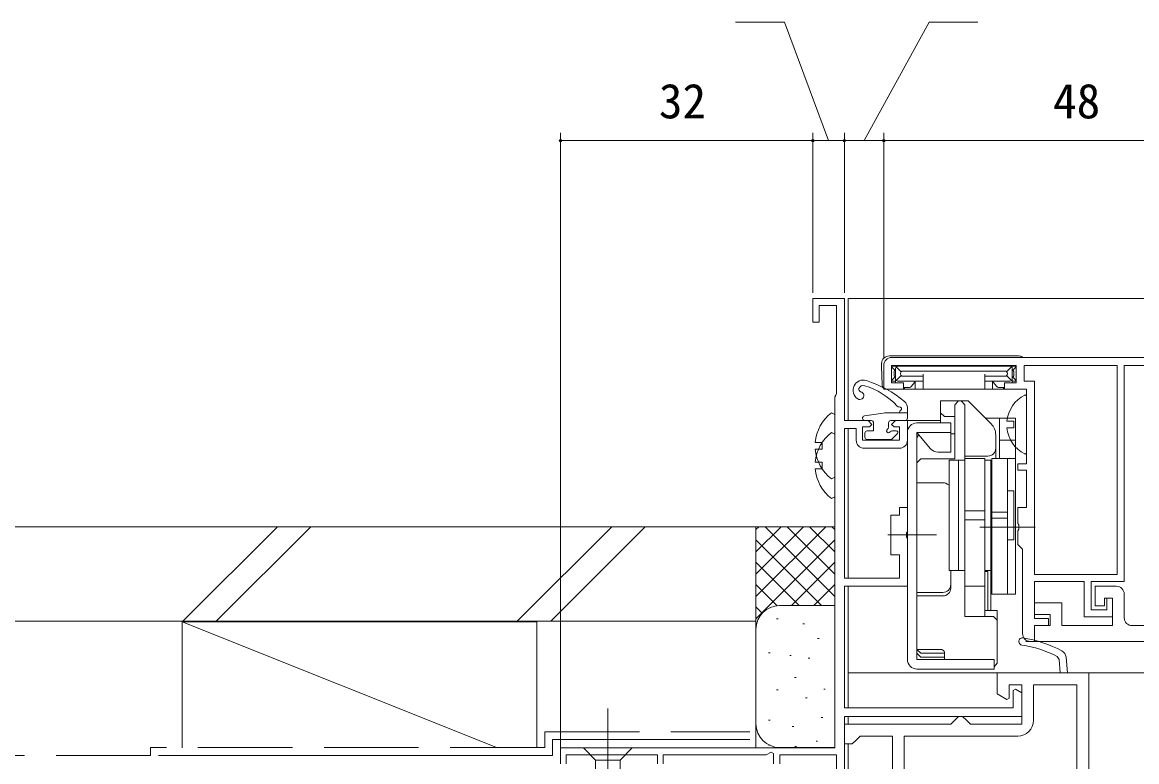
# Model space of a CAD drawing. Units: millimetres, scale not verified. Extents: x -495 to 495, y -800 to 801.
# Drawn here: x -270.3 to -128.9, y -499.8 to -406 of the extents above; entities that cross this region are included whole.
import ezdxf
from ezdxf.enums import TextEntityAlignment as Align

# ---------------------------------------------------------------- set-up
doc = ezdxf.new("R2010")
doc.units = ezdxf.units.MM
doc.header["$LTSCALE"] = 4
doc.linetypes.add('CHAIN2', pattern=[12, 9, -1, 1, -1])
doc.linetypes.add('DASHED3', pattern=[4, 3, -1])
for name, color, linetype, lineweight in [('0-2_YKK_ZWAK', 6, 'Continuous', 9), ('0-3_YKK_11', 2, 'Continuous', 9), ('0-4_YKK_12', 4, 'Continuous', 9), ('0-5_YKK_13', 7, 'Continuous', 9), ('0-7_YSS_K', 3, 'Continuous', 9)]:
    doc.layers.add(name, color=color, linetype=linetype, lineweight=lineweight)
doc.styles.add('ＭＳ ゴシック', font='')
doc.styles.get('ＭＳ ゴシック').set_extended_font_data('MS Gothic')

msp = doc.modelspace()

# ---------------------------------------------------------------- linework, layer by layer
at = {"layer": '0-2_YKK_ZWAK'}
for p, q in [((-201.99, -498.022), (-201.99, -420.047)), ((-201.99, -421.047), (-169.99, -421.047)), ((-169.99, -440.347), (-169.99, -420.047)), ((-169.99, -440.347), (-169.99, -420.047)), ((-165.99, -421.047), (-169.99, -421.047)), ((-165.99, -440.347), (-165.99, -420.047)), ((-165.99, -440.347), (-165.99, -420.047)), ((-160.99, -421.047), (-165.99, -421.047)), ((-160.99, -448.547), (-160.99, -420.047)), ((-160.99, -448.547), (-160.99, -420.047)), ((-112.99, -421.047), (-160.99, -421.047))]:
    msp.add_line(p, q, dxfattribs=at)
for points in [[(-167.99, -421.047), (-173.59, -406.047), (-179.79, -406.047)], [(-163.49, -421.047), (-155.247, -406.047), (-149.047, -406.047)]]:
    msp.add_lwpolyline(points, dxfattribs=at)
for centre, start, end in [((-201.99, -421.047), 0, 180), ((-201.99, -421.047), 180, 0), ((-169.99, -421.047), 0, 180), ((-169.99, -421.047), 0, 180), ((-169.99, -421.047), 180, 0), ((-169.99, -421.047), 180, 0), ((-165.99, -421.047), 0, 180), ((-165.99, -421.047), 0, 180), ((-165.99, -421.047), 180, 0), ((-165.99, -421.047), 180, 0), ((-160.99, -421.047), 0, 180), ((-160.99, -421.047), 0, 180), ((-160.99, -421.047), 180, 0), ((-160.99, -421.047), 180, 0)]:
    msp.add_arc(centre, 0.159, start, end, dxfattribs=at)
at = {"layer": '0-3_YKK_11'}
for p, q in [((-165.49, -441.047), (-1.492, -441.047)), ((-165.49, -441.047), (-165.49, -456.547)), ((-158.29, -456.547), (-153.79, -456.547)), ((-165.49, -457.547), (-165.49, -476.547)), ((-165.49, -477.547), (-165.49, -492.947)), ((142.407, -484.547), (-142.99, -484.547)), ((-165.49, -488.547), (-34.608, -488.547)), ((-165.49, -494.047), (-165.49, -495.047)), ((-165.49, -497.547), (-165.49, -522.147))]:
    msp.add_line(p, q, dxfattribs=at)
at = {"layer": '0-4_YKK_12'}
for p, q in [((-161.279, -449.313), (-161.29, -449.647)), ((-143.901, -448.347), (-160.279, -448.347)), ((-161.29, -449.647), (-161.206, -452.065)), ((-159.578, -450.16), (-159.977, -449.76)), ((-159.19, -449.647), (-159.79, -449.647)), ((-159.673, -450.333), (-159.673, -450.862)), ((-159.49, -449.947), (-159.49, -451.247)), ((-158.777, -450.361), (-159.402, -449.735)), ((-158.777, -450.834), (-159.402, -451.46)), ((-159.19, -449.647), (-144.99, -449.647)), ((-158.871, -450.539), (-158.871, -450.656)), ((-158.599, -450.267), (-145.581, -450.267)), ((-158.599, -450.928), (-155.99, -450.928)), ((-155.99, -450.656), (-155.99, -452.247)), ((-148.19, -450.656), (-148.19, -452.247)), ((-145.581, -450.928), (-148.19, -450.928)), ((-145.404, -450.361), (-144.778, -449.735)), ((-145.404, -450.834), (-144.778, -451.46)), ((-145.31, -450.539), (-145.31, -450.656)), ((-144.99, -449.647), (-144.39, -449.647)), ((-144.69, -449.947), (-144.69, -451.247)), ((-144.602, -450.16), (-144.19, -449.747)), ((-144.507, -450.333), (-144.507, -450.862)), ((-159.578, -451.035), (-159.99, -451.447)), ((-159.79, -451.547), (-159.49, -451.547)), ((-159.49, -451.335), (-159.49, -451.247)), ((-159.49, -451.335), (-159.49, -451.747)), ((-159.19, -451.547), (-155.99, -451.547)), ((-158.507, -452.347), (-157.744, -452.347)), ((-157.512, -452.238), (-157.059, -451.687)), ((-155.99, -452.247), (-155.99, -452.547)), ((-144.99, -451.547), (-148.19, -451.547)), ((-148.19, -452.247), (-148.19, -452.547)), ((-147.122, -451.687), (-146.669, -452.238)), ((-146.437, -452.347), (-145.673, -452.347)), ((-144.69, -451.335), (-144.69, -451.247)), ((-144.69, -451.335), (-144.69, -451.747)), ((-144.39, -451.547), (-144.69, -451.547)), ((-144.602, -451.035), (-144.19, -451.447)), ((-160.706, -452.547), (-158.373, -452.547)), ((-158.341, -452.547), (-157.954, -452.547)), ((-157.954, -452.547), (-157.685, -452.547)), ((-157.685, -452.547), (-156.99, -452.547)), ((-156.022, -452.547), (-155.99, -452.547)), ((-148.19, -452.547), (-155.99, -452.547)), ((-148.159, -452.547), (-148.19, -452.547)), ((-146.495, -452.547), (-147.19, -452.547)), ((-146.227, -452.547), (-146.495, -452.547)), ((-145.839, -452.547), (-146.227, -452.547)), ((-143.474, -452.547), (-145.808, -452.547)), ((-142.89, -460.643), (-142.89, -453.452)), ((-157.99, -456.247), (-157.99, -454.899)), ((-167.632, -455.555), (-167.19, -455.772)), ((-161.05, -455.601), (-163.434, -455.951)), ((-162.59, -456.547), (-163.39, -456.547)), ((-160.324, -455.547), (-157.99, -455.547)), ((-160.09, -456.547), (-158.29, -456.547)), ((-158.99, -455.547), (-158.99, -455.508)), ((-148.09, -456.247), (-144.29, -456.247)), ((-146.29, -456.247), (-146.29, -461.347)), ((-162.29, -457.847), (-163.09, -457.847)), ((-162.29, -456.847), (-162.29, -457.847)), ((-160.39, -456.847), (-160.39, -457.386)), ((-159.39, -457.847), (-159.929, -457.847)), ((-145.369, -457.472), (-144.49, -457.472)), ((-167.632, -458.055), (-167.19, -458.272)), ((-163.39, -458.147), (-163.39, -458.647)), ((-160.132, -458.947), (-163.09, -458.947)), ((-159.249, -458.189), (-159.92, -458.86)), ((-157.99, -458.047), (-157.99, -486.847)), ((-152.49, -458.047), (-156.79, -458.047)), ((-156.558, -458.325), (-156.79, -458.747)), ((-152.49, -458.247), (-151.99, -458.247)), ((-146.79, -458.376), (-146.79, -461.347)), ((-146.29, -459.047), (-144.29, -459.047)), ((-150.69, -461.047), (-147.79, -461.047)), ((-150.69, -481.368), (-150.69, -461.347)), ((-148.19, -461.547), (-147.39, -461.547)), ((-147.39, -461.547), (-147.39, -475.547)), ((-145.29, -461.347), (-145.29, -478.547)), ((-156.79, -464.426), (-153.49, -464.426)), ((-147.39, -465.547), (-147.29, -465.547)), ((-148.19, -467.978), (-150.69, -467.978)), ((-148.19, -469.117), (-150.69, -469.117)), ((-145.29, -468.156), (-147.29, -468.156)), ((-145.29, -468.939), (-147.29, -468.939)), ((-148.79, -470.047), (-141.79, -470.047)), ((-160.49, -471.047), (-154.29, -471.047)), ((-147.39, -471.547), (-147.29, -471.547)), ((-152.49, -477.783), (-152.49, -475.547)), ((-147.39, -475.047), (-147.29, -475.047)), ((-150.69, -477.547), (-148.19, -477.547)), ((-156.79, -478.334), (-153.49, -478.334)), ((-156.79, -478.783), (-153.49, -478.783)), ((-147.09, -481.368), (-150.69, -481.368)), ((-146.59, -481.868), (-147.09, -481.368)), ((-153.659, -485.589), (-156.79, -485.589)), ((-153.29, -485.959), (-153.29, -486.847)), ((-192.89, -498.047), (-199.09, -498.047)), ((-199.09, -498.047), (-197.54, -499.597)), ((-192.89, -498.047), (-194.44, -499.597)), ((-197.54, -499.597), (-197.54, -518.131)), ((-194.44, -499.597), (-197.54, -499.597)), ((-194.44, -518.131), (-194.44, -499.597))]:
    msp.add_line(p, q, dxfattribs=at)
at = {"layer": '0-4_YKK_12', "linetype": 'CHAIN2'}
msp.add_line((-195.99, -493.047), (-195.99, -528.047), dxfattribs=at)
at = {"layer": '0-4_YKK_12'}
for points in [[(-158.376, -452.347), (-158.373, -452.547), (-158.341, -452.547)], [(-156.99, -451.547), (-156.99, -452.547), (-156.022, -452.547)], [(-147.19, -451.547), (-147.19, -452.547), (-148.159, -452.547)], [(-145.804, -452.347), (-145.808, -452.547), (-145.839, -452.547)], [(-151.49, -454.047), (-151.99, -454.547), (-151.99, -461.414), (-156.29, -461.414), (-156.79, -461.914)], [(-153.79, -456.847), (-153.79, -454.047), (-150.29, -454.047), (-147.376, -456.962)], [(-148.19, -481.368), (-148.19, -461.347), (-150.69, -461.347), (-150.69, -454.547), (-151.19, -454.047)], [(-167.19, -455.772), (-167.19, -463.723), (-167.632, -463.94)], [(-153.79, -455.547), (-153.29, -456.047), (-151.99, -456.047)], [(-144.29, -456.247), (-144.29, -478.547), (-147.29, -478.547), (-147.29, -461.347), (-144.29, -461.347)], [(-154.133, -460.547), (-152.49, -460.547), (-152.49, -456.847), (-156.79, -456.847)], [(-145.369, -456.622), (-144.49, -456.622), (-144.49, -457.472)], [(-169.673, -460.172), (-168.79, -460.172), (-168.79, -459.322), (-169.673, -459.322)], [(-167.19, -458.272), (-167.19, -466.223), (-167.632, -466.44)], [(-156.79, -486.847), (-156.79, -458.047), (-155.052, -460.119)], [(-169.673, -462.672), (-168.79, -462.672), (-168.79, -461.822), (-169.673, -461.822)], [(-151.49, -475.547), (-152.69, -475.547), (-152.69, -461.547), (-151.49, -461.547)], [(-150.69, -461.547), (-151.49, -461.547), (-151.49, -475.547), (-150.69, -475.547)], [(-145.29, -465.447), (-144.49, -465.447), (-144.49, -471.647), (-145.29, -471.647)], [(-147.39, -480.615), (-147.39, -475.547), (-148.19, -475.547)], [(-148.19, -475.686), (-147.79, -475.686), (-147.79, -480.615)], [(-148.19, -480.615), (-146.59, -480.615), (-146.59, -487.286), (-146.99, -487.776)], [(-156.79, -486.047), (-156.29, -486.547), (-153.39, -486.547), (-153.29, -486.537)], [(-156.789, -485.589), (-156.29, -486.047), (-153.29, -486.047)], [(-153.659, -485.589), (-153.657, -485.589), (-153.656, -485.589), (-153.654, -485.589), (-153.653, -485.589), (-153.651, -485.589), (-153.649, -485.589), (-153.647, -485.589), (-153.646, -485.589), (-153.644, -485.59), (-153.642, -485.59), (-153.641, -485.59), (-153.639, -485.59), (-153.637, -485.59), (-153.635, -485.59), (-153.633, -485.59), (-153.631, -485.59), (-153.629, -485.591), (-153.627, -485.591), (-153.625, -485.591), (-153.623, -485.591), (-153.621, -485.592), (-153.619, -485.592), (-153.617, -485.592), (-153.614, -485.593), (-153.612, -485.593), (-153.61, -485.594), (-153.607, -485.594), (-153.605, -485.595), (-153.603, -485.595), (-153.6, -485.596), (-153.598, -485.596), (-153.595, -485.597), (-153.593, -485.597), (-153.59, -485.598), (-153.587, -485.598), (-153.585, -485.599), (-153.582, -485.6), (-153.579, -485.601), (-153.577, -485.601)], [(-153.577, -485.601), (-153.574, -485.602), (-153.571, -485.603), (-153.569, -485.604), (-153.566, -485.605), (-153.563, -485.606), (-153.56, -485.606), (-153.558, -485.607), (-153.555, -485.608), (-153.552, -485.609), (-153.549, -485.61), (-153.546, -485.612), (-153.544, -485.613), (-153.541, -485.614), (-153.538, -485.615), (-153.535, -485.616), (-153.532, -485.617), (-153.529, -485.619), (-153.527, -485.62), (-153.524, -485.621), (-153.521, -485.623), (-153.518, -485.624), (-153.515, -485.625), (-153.512, -485.627), (-153.509, -485.628), (-153.506, -485.63), (-153.504, -485.631), (-153.501, -485.633), (-153.498, -485.634), (-153.495, -485.636), (-153.492, -485.638), (-153.489, -485.639), (-153.486, -485.641), (-153.483, -485.643), (-153.481, -485.645), (-153.478, -485.646), (-153.475, -485.648), (-153.472, -485.65), (-153.469, -485.652), (-153.466, -485.654)], [(-153.466, -485.654), (-153.464, -485.656), (-153.461, -485.658), (-153.458, -485.66), (-153.455, -485.662), (-153.452, -485.664), (-153.45, -485.666), (-153.447, -485.668), (-153.444, -485.67), (-153.442, -485.672), (-153.439, -485.674), (-153.436, -485.677), (-153.434, -485.679), (-153.431, -485.681), (-153.428, -485.683), (-153.426, -485.686), (-153.423, -485.688), (-153.42, -485.69), (-153.418, -485.693), (-153.415, -485.695), (-153.413, -485.697), (-153.41, -485.7), (-153.408, -485.702), (-153.406, -485.705), (-153.403, -485.707), (-153.401, -485.71), (-153.398, -485.712), (-153.396, -485.715), (-153.394, -485.718), (-153.391, -485.72), (-153.389, -485.723), (-153.387, -485.725), (-153.384, -485.728), (-153.382, -485.731), (-153.38, -485.734), (-153.378, -485.736), (-153.376, -485.739), (-153.373, -485.742), (-153.371, -485.745), (-153.369, -485.747)], [(-153.369, -485.747), (-153.367, -485.75), (-153.365, -485.753), (-153.363, -485.756), (-153.361, -485.759), (-153.359, -485.762), (-153.357, -485.765), (-153.355, -485.768), (-153.353, -485.77), (-153.351, -485.773), (-153.35, -485.776), (-153.348, -485.779), (-153.346, -485.782), (-153.344, -485.785), (-153.342, -485.788), (-153.341, -485.791), (-153.339, -485.795), (-153.337, -485.798), (-153.336, -485.801), (-153.334, -485.804), (-153.333, -485.807), (-153.331, -485.81), (-153.329, -485.813), (-153.328, -485.816), (-153.327, -485.819), (-153.325, -485.822), (-153.324, -485.825), (-153.322, -485.829), (-153.321, -485.832), (-153.32, -485.835), (-153.318, -485.838), (-153.317, -485.841), (-153.316, -485.844), (-153.315, -485.847), (-153.314, -485.851), (-153.313, -485.854), (-153.311, -485.857), (-153.31, -485.86), (-153.309, -485.863), (-153.308, -485.867)], [(-153.308, -485.867), (-153.307, -485.87), (-153.306, -485.873), (-153.305, -485.876), (-153.304, -485.879), (-153.304, -485.883), (-153.303, -485.886), (-153.302, -485.889), (-153.301, -485.892), (-153.3, -485.896), (-153.299, -485.899), (-153.299, -485.902), (-153.298, -485.905), (-153.297, -485.909), (-153.297, -485.912), (-153.296, -485.915), (-153.295, -485.919), (-153.295, -485.922), (-153.294, -485.925), (-153.294, -485.928), (-153.293, -485.932), (-153.293, -485.935), (-153.292, -485.938), (-153.292, -485.941), (-153.291, -485.944), (-153.291, -485.947), (-153.291, -485.95), (-153.291, -485.953), (-153.29, -485.956), (-153.29, -485.959), (-153.29, -485.962), (-153.29, -485.965), (-153.29, -485.968), (-153.29, -485.971), (-153.29, -485.973), (-153.291, -485.976), (-153.291, -485.979)], [(-156.79, -488.047), (-146.99, -488.047), (-146.99, -486.847), (-156.79, -486.847)]]:
    msp.add_lwpolyline(points, dxfattribs=at)
for centre, radius, start, end in [((-160.279, -449.347), 1, 90, 178), ((-143.901, -449.347), 1, 53.1301, 90), ((-159.79, -449.947), 0.3, 90, 121.36698), ((-159.327, -450.41), 0.355, 117.42695, 167.45208), ((-159.327, -450.785), 0.355, 192.54764, 242.57332), ((-159.19, -449.947), 0.3, 90, 180), ((-158.533, -450.605), 0.345, 101.13494, 168.86506), ((-158.533, -450.59), 0.345, 191.135, 258.865), ((-145.648, -450.605), 0.345, 11.13494, 78.86506), ((-145.648, -450.59), 0.345, 281.135, 348.865), ((-144.99, -449.947), 0.3, 0, 90), ((-144.854, -450.41), 0.355, 12.54792, 62.57305), ((-144.854, -450.785), 0.355, 297.42668, 347.45236), ((-144.39, -449.947), 0.3, 48.59038, 90), ((-163.587, -452.701), 1.3, 71.70693, 237.40573), ((-163.587, -452.701), 0.6, 73.11249, 158.21265), ((-166.114, -461.026), 9.3, 42.80032, 73.11249), ((-167.887, -465.709), 15, 50.54534, 71.70693), ((-160.706, -452.047), 0.5, 182, 270), ((-159.79, -451.247), 0.3, 228.44592, 270), ((-159.19, -451.247), 0.3, 180, 270), ((-157.744, -452.047), 0.3, 270, 320.56341), ((-157.29, -451.496), 0.3, 320.56341, 350.15137), ((-146.89, -451.496), 0.3, 189.84863, 219.43659), ((-146.437, -452.047), 0.3, 219.43659, 270), ((-144.99, -451.247), 0.3, 270, 0), ((-144.39, -451.247), 0.3, 270, 311.55408), ((-164.018, -453.375), 0.5, 237.40573, 79.01958), ((-163.865, -452.59), 0.3, 158.21265, 259.01958), ((-141.19, -457.047), 4.2, 117.28096, 174.19227), ((-143.045, -453.452), 0.154, 0, 117.28096), ((-159.07, -454.503), 0.3, 222.80032, 278.35791), ((-158.99, -455.047), 0.25, 303.05573, 98.35791), ((-158.99, -454.899), 1, 0, 50.54534), ((-164.39, -459.747), 5.3, 127.71407, 175.4006), ((-163.39, -456.247), 0.3, 98.35589, 270), ((-162.59, -456.847), 0.3, 0, 90), ((-160.324, -460.547), 5, 90, 98.35589), ((-160.09, -456.847), 0.3, 90, 180), ((-158.69, -455.508), 0.3, 123.05573, 180), ((-158.29, -456.247), 0.3, 270, 0), ((-163.09, -458.147), 0.3, 90, 180), ((-160.39, -457.847), 0.25, 123.05573, 326.94427), ((-160.69, -457.386), 0.3, 303.05573, 0), ((-159.929, -458.147), 0.3, 90, 146.94427), ((-159.39, -458.047), 0.2, 315, 90), ((-156.79, -458.047), 1.2, 90, 179.99998), ((-148.79, -458.376), 2, 0, 45.00001), ((-141.19, -457.047), 4.2, 185.80773, 242.71904), ((-164.39, -462.247), 5.3, 127.71407, 175.4006), ((-163.09, -458.647), 0.3, 180, 270), ((-160.132, -458.647), 0.3, 270, 315), ((-164.39, -459.747), 5.3, 184.59944, 232.28591), ((-154.133, -459.347), 1.2, 220, 270.00002), ((-147.79, -460.047), 1, 270.00002, 0), ((-143.045, -460.643), 0.154, 242.71904, 0), ((-164.39, -462.247), 5.3, 184.59944, 232.28591), ((-153.49, -465.426), 1, 45.57302, 90), ((-147.79, -474.747), 1, 293.57821, 299.99997), ((-153.49, -477.334), 1, 270.00002, 0), ((-153.49, -477.783), 1, 270.00002, 0), ((-156.79, -486.847), 1.2, 179.99998, 270.00002)]:
    msp.add_arc(centre, radius, start, end, dxfattribs=at)
at = {"layer": '0-5_YKK_13'}
for p, q in [((-113.99, -448.547), (-159.99, -448.547)), ((-113.99, -448.547), (-159.99, -448.547)), ((-158.99, -460.047), (-163.49, -460.047)), ((-130.49, -481.547), (-130.49, -478.547))]:
    msp.add_line(p, q, dxfattribs=at)
for points in [[(-167.19, -498.047), (-167.19, -453.547), (-167.09, -453.324), (-166.99, -453.1), (-166.99, -441.947), (-169.19, -441.947), (-169.19, -444.047), (-169.99, -444.047), (-169.99, -441.047), (-165.99, -441.047), (-165.99, -456.547), (-162.99, -456.547), (-162.49, -457.047), (-162.79, -457.347), (-163.69, -457.347), (-163.69, -459.047), (-158.99, -459.047), (-158.99, -457.347), (-159.69, -457.347), (-159.99, -457.047), (-159.49, -456.547), (-157.99, -456.547), (-157.99, -459.047)], [(-160.99, -449.547), (-160.99, -452.547), (-158.49, -452.547), (-158.49, -451.747), (-159.99, -451.747), (-159.99, -449.547), (-144.19, -449.547), (-144.19, -451.747), (-145.69, -451.747), (-145.69, -452.547), (-142.89, -452.547), (-142.89, -462.047), (-143.99, -462.047), (-143.99, -462.847), (-142.89, -462.847), (-142.89, -467.547), (-143.99, -467.547), (-143.99, -469.589), (-143.87, -469.772), (-143.87, -470.322), (-143.99, -470.506), (-143.99, -472.247), (-143.69, -472.547), (-143.39, -472.847), (-143.39, -483.547)], [(-142.39, -484.547), (-141.89, -484.547), (-141.89, -482.547), (-140.09, -482.547), (-140.09, -481.647), (-141.89, -481.647), (-141.89, -476.947), (-135.59, -476.947), (-135.59, -481.447), (-131.99, -481.447), (-131.99, -479.047), (-132.69, -479.047), (-132.69, -480.547), (-134.69, -480.547), (-134.69, -476.947), (-130.49, -476.947), (-130.49, -449.547), (-113.89, -449.547), (-113.89, -450.947), (-114.19, -451.247), (-114.49, -451.547), (-114.49, -452.047), (-112.99, -452.047), (-112.99, -449.547)], [(-164.49, -459.047), (-164.49, -457.547), (-165.99, -457.547), (-165.99, -476.547), (-158.99, -476.547), (-158.99, -473.547), (-160.09, -473.547), (-160.09, -468.547), (-158.99, -468.547), (-158.99, -467.547), (-157.99, -467.547), (-157.99, -470.589), (-158.11, -470.773), (-158.11, -471.322), (-157.99, -471.506), (-157.99, -477.547), (-165.99, -477.547), (-165.99, -492.947), (-144.59, -492.947), (-144.59, -490.774), (-144.29, -490.601), (-143.49, -491.063), (-143.49, -494.047), (-165.99, -494.047), (-165.99, -522.147)], [(-141.89, -484.547), (-112.99, -484.547), (-112.99, -477.547), (-114.49, -477.547), (-114.49, -482.547), (-129.49, -482.547)], [(-131.49, -477.547), (-134.19, -477.547), (-134.19, -480.047), (-132.99, -480.047), (-132.99, -479.047), (-131.99, -479.047), (-131.99, -482.547), (-138.39, -482.547), (-138.39, -479.647), (-141.89, -479.647), (-141.89, -481.147), (-139.89, -481.147), (-139.89, -482.547), (-141.89, -482.547), (-141.89, -484.547)], [(-138.594, -488.547), (-138.743, -486.84), (-139.011, -486.44)], [(-137.866, -486.545), (-137.69, -488.547), (-134.99, -488.547), (-134.99, -512.047)], [(-159.89, -524.547), (-159.89, -496.547), (-163.99, -496.547), (-164.49, -497.047), (-164.99, -497.547), (-165.99, -497.547), (-165.99, -495.047), (-152.49, -495.047), (-151.99, -494.547), (-151.49, -494.047), (-150.99, -494.047), (-150.49, -494.547), (-149.99, -495.047), (-143.49, -495.047), (-143.49, -490.047), (-145.09, -490.047), (-145.09, -491.721), (-145.39, -491.894), (-146.59, -491.201), (-146.59, -488.547), (-138.59, -488.547)], [(-136.49, -512.047), (-136.49, -490.047), (-141.99, -490.047), (-141.99, -494.547)], [(-143.99, -496.547), (-158.39, -496.547), (-158.39, -512.047), (-136.49, -512.047)], [(-201.99, -500.047), (-201.99, -498.047), (-167.19, -498.047)], [(-189.69, -500.047), (-189.69, -498.947), (-201.29, -498.947), (-201.29, -500.047)], [(-174.99, -500.047), (-174.99, -498.774), (-175.29, -498.601), (-175.89, -498.947), (-188.99, -498.947), (-188.99, -500.047)], [(-166.99, -502.6), (-166.99, -498.947), (-174.19, -498.947), (-174.19, -500.047)]]:
    msp.add_lwpolyline(points, dxfattribs=at)
msp.add_lwpolyline([(-131.39, -476.047), (-131.39, -449.547), (-143.19, -449.547), (-143.19, -451.547), (-141.89, -451.547), (-141.89, -476.047)], close=True, dxfattribs=at)
for centre, radius, start, end in [((-159.99, -449.547), 1, 90.00001, 179.99999), ((-163.49, -459.047), 1, 180.00001, 269.99999), ((-158.99, -459.047), 1, 270.00001, 359.99999), ((-131.49, -478.547), 1, 0.00001, 89.99999), ((-129.49, -481.547), 1, 180.00001, 269.99999), ((-143.414, -484.556), 0.45, 81.7334, 261.73342), ((-142.39, -483.547), 1, 180.00001, 269.99999), ((-145.506, -498.955), 15, 61.66705, 81.7334), ((-145.506, -498.955), 14.1, 62.57106, 81.7334), ((-138.862, -486.632), 1, 4.99997, 61.66705), ((-143.99, -494.547), 2, 270.00001, 359.99999)]:
    msp.add_arc(centre, radius, start, end, dxfattribs=at)
at = {"layer": '0-7_YSS_K'}
for p, q in [((-374.856, -469.997), (-177.198, -469.997)), ((-237.909, -469.997), (-249.909, -481.997)), ((-233.666, -469.997), (-245.666, -481.997)), ((-207.483, -481.997), (-195.483, -469.997)), ((-191.24, -469.997), (-203.24, -481.997)), ((-177.198, -469.997), (-167.198, -469.997)), ((-177.198, -482.997), (-177.198, -469.997)), ((-168.34, -469.997), (-177.198, -478.855)), ((-171.168, -469.997), (-177.198, -476.027)), ((-173.997, -469.997), (-177.198, -473.198)), ((-176.825, -469.997), (-177.198, -470.37)), ((-167.198, -478.855), (-176.056, -469.997)), ((-167.198, -476.027), (-173.227, -469.997)), ((-167.198, -473.198), (-170.399, -469.997)), ((-167.198, -470.37), (-167.57, -469.997)), ((-168.884, -479.997), (-177.198, -471.684)), ((-167.198, -471.684), (-177.198, -481.684)), ((-171.713, -479.997), (-177.198, -474.512)), ((-167.198, -474.512), (-172.683, -479.997)), ((-174.523, -480.015), (-177.198, -477.341)), ((-167.198, -477.341), (-169.855, -479.997)), ((-176.403, -480.964), (-177.198, -480.169)), ((-174.198, -479.997), (-167.198, -479.997)), ((-209.995, -498.047), (-249.995, -482.047)), ((-249.995, -482.047), (-249.995, -498.047)), ((-204.995, -482.047), (-249.995, -482.047)), ((-204.995, -482.047), (-204.995, -498.047)), ((-174.393, -481.665), (-174.593, -481.665)), ((-177.198, -497.997), (-177.198, -482.837)), ((-171.055, -482.333), (-171.255, -482.333)), ((-169.199, -484.164), (-169.399, -484.164)), ((-175.394, -486.005), (-175.594, -486.005)), ((-172.724, -486.339), (-172.924, -486.339)), ((-170.387, -486.672), (-170.587, -486.672)), ((-172.121, -489.132), (-172.321, -489.132)), ((-174.393, -490.678), (-174.593, -490.678)), ((-170.721, -491.679), (-170.921, -491.679)), ((-168.414, -490.593), (-168.614, -490.593)), ((-175.394, -494.52), (-175.594, -494.52)), ((-168.718, -494.186), (-168.918, -494.186)), ((-172.39, -495.351), (-172.59, -495.351)), ((-202.993, -496.997), (-177.993, -496.997)), ((-169.386, -497.19), (-169.586, -497.19)), ((-175.394, -497.688), (-175.594, -497.688)), ((-174.198, -497.997), (-167.198, -497.997)), ((-172.056, -497.858), (-172.256, -497.858))]:
    msp.add_line(p, q, dxfattribs=at)
at = {"layer": '0-7_YSS_K', "linetype": 'DASHED3'}
for p, q in [((-203.993, -495.997), (-177.993, -495.997)), ((-253.993, -498.997), (-374.74, -498.997)), ((-253.993, -497.997), (-253.993, -498.997))]:
    msp.add_line(p, q, dxfattribs=at)
at = {"layer": '0-7_YSS_K'}
for points in [[(-374.856, -481.997), (-177.198, -481.997), (-177.198, -469.997)], [(-202.993, -496.997), (-202.993, -498.997), (-252.993, -498.997)]]:
    msp.add_lwpolyline(points, dxfattribs=at)
at = {"layer": '0-7_YSS_K', "linetype": 'DASHED3'}
msp.add_lwpolyline([(-203.993, -495.997), (-203.993, -497.997), (-253.993, -497.997)], dxfattribs=at)
at = {"layer": '0-7_YSS_K'}
for centre, start, end in [((-174.198, -482.997), 90, 180), ((-174.198, -494.997), 180, 270)]:
    msp.add_arc(centre, 3, start, end, dxfattribs=at)

# ---------------------------------------------------------------- texts
at = {"layer": '0-2_YKK_ZWAK', "style": 'ＭＳ ゴシック'}
for s, p in [('32', (-189.515, -419.547)), ('48', (-139.516, -419.547))]:
    msp.add_text(s, height=4.399, dxfattribs=at).set_placement(p, align=Align.BOTTOM_LEFT)

doc.saveas('drawing.dxf')
